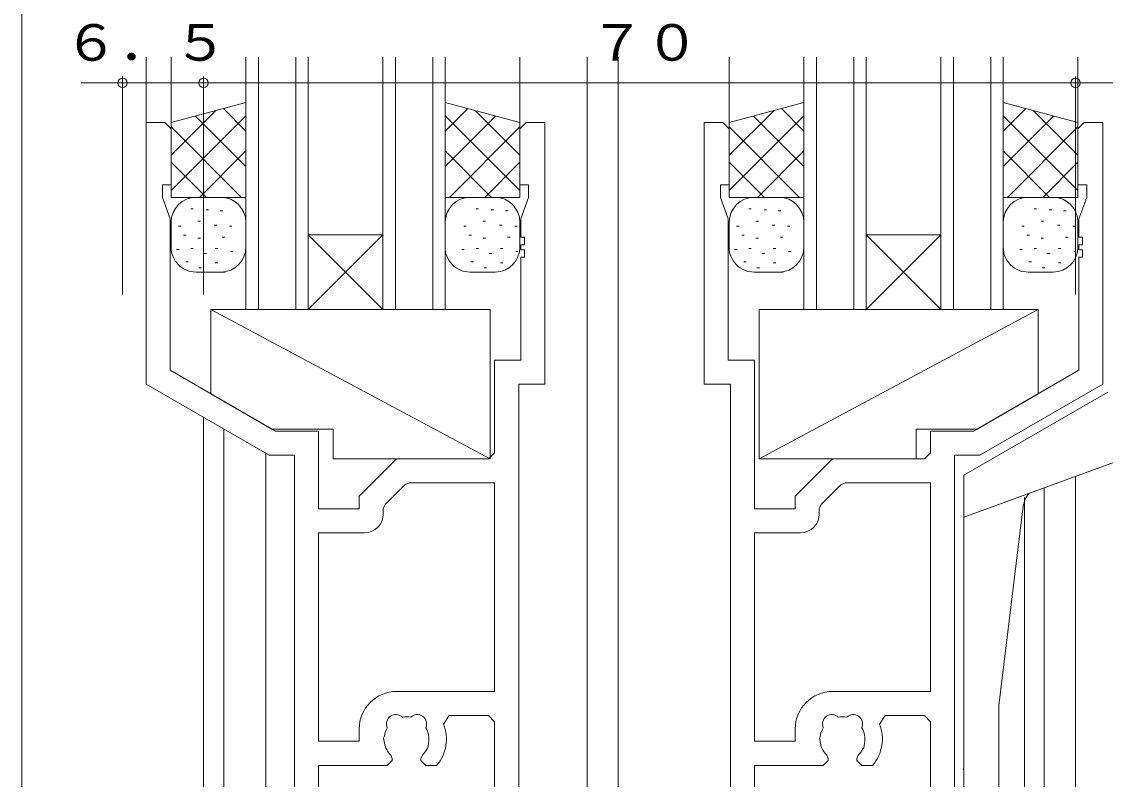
# Model space of a CAD drawing. Units: millimetres on the paper. Extents: x -297 to 270, y -210 to 193.
# Drawn here: x -295 to -208, y -58.7 to 2.1 of the extents above; entities that cross this region are included whole.
import ezdxf
from ezdxf.enums import TextEntityAlignment as Align

# ---------------------------------------------------------------- set-up
doc = ezdxf.new("R2010")
doc.units = ezdxf.units.MM
for name, color, linetype, lineweight in [('0-1_YKK_ZWAK', 7, 'Continuous', 9), ('0-3_YKK_11', 7, 'Continuous', 9), ('0-4_YKK_12', 2, 'Continuous', 9), ('0-6_YKK_13', 4, 'Continuous', 9), ('0-7_YKK_D', 6, 'Continuous', 9)]:
    doc.layers.add(name, color=color, linetype=linetype, lineweight=lineweight)
doc.styles.add('ＭＳ ゴシック', font='')
doc.styles.get('ＭＳ ゴシック').set_extended_font_data('MS Gothic')

msp = doc.modelspace()

# ---------------------------------------------------------------- linework, layer by layer
at = {"layer": '0-1_YKK_ZWAK'}
msp.add_line((-295, -184), (-295, 191), dxfattribs=at)
at = {"layer": '0-3_YKK_11'}
for p, q in [((-285, -6), (-285, -27)), ((-283.5, -6), (-285, -6)), ((-283, -6.5), (-283.5, -6)), ((-254.5, -6), (-255, -6.5)), ((-253, -6), (-254.5, -6)), ((-253, -27), (-253, -6)), ((-240.2, -6), (-240.2, -27)), ((-238.7, -6), (-240.2, -6)), ((-238.2, -6.5), (-238.7, -6)), ((-209.7, -6), (-210.2, -6.5)), ((-208.2, -6), (-209.7, -6)), ((-208.2, -27), (-208.2, -6)), ((-283, -11), (-283, -6.5)), ((-255, -6.5), (-255, -11)), ((-238.2, -11), (-238.2, -6.5)), ((-210.2, -6.5), (-210.2, -11)), ((-283.7, -11), (-283, -11)), ((-283.7, -12), (-283.7, -11)), ((-255, -11), (-254.3, -11)), ((-254.3, -11), (-254.3, -12)), ((-238.9, -11), (-238.2, -11)), ((-238.9, -12), (-238.9, -11)), ((-210.2, -11), (-209.5, -11)), ((-209.5, -11), (-209.5, -12)), ((-283.07, -13.731), (-283.7, -12)), ((-254.3, -12), (-254.93, -13.731)), ((-238.27, -13.731), (-238.9, -12)), ((-209.5, -12), (-210.13, -13.731)), ((-283.07, -25.886), (-283.07, -13.731)), ((-254.93, -13.731), (-254.93, -15.2)), ((-238.27, -25.07), (-238.27, -13.731)), ((-210.13, -13.731), (-210.13, -15.2)), ((-254.93, -15.2), (-254.63, -15.2)), ((-254.63, -15.2), (-254.63, -15.8)), ((-210.13, -15.2), (-209.83, -15.2)), ((-209.83, -15.2), (-209.83, -15.8)), ((-254.93, -15.8), (-254.93, -16.2)), ((-254.63, -15.8), (-254.93, -15.8)), ((-254.93, -16.2), (-254.63, -16.2)), ((-254.63, -16.2), (-254.63, -16.8)), ((-210.13, -15.8), (-210.13, -16.2)), ((-209.83, -15.8), (-210.13, -15.8)), ((-210.13, -16.2), (-209.83, -16.2)), ((-209.83, -16.2), (-209.83, -16.8)), ((-254.93, -16.8), (-254.93, -25.07)), ((-254.63, -16.8), (-254.93, -16.8)), ((-210.13, -16.8), (-210.13, -25.886)), ((-209.83, -16.8), (-210.13, -16.8)), ((-257.03, -25.07), (-257.03, -32.5)), ((-254.93, -25.07), (-257.03, -25.07)), ((-236.17, -25.07), (-238.27, -25.07)), ((-236.17, -37), (-236.17, -25.07)), ((-274.61, -30.77), (-283.07, -25.886)), ((-210.13, -25.886), (-218.59, -30.77)), ((-285, -27), (-275.127, -32.7)), ((-255.1, -27), (-253, -27)), ((-255.1, -99), (-255.1, -27)), ((-240.2, -27), (-238.1, -27)), ((-238.1, -27), (-238.1, -110.2)), ((-218.073, -32.7), (-208.2, -27)), ((-271.17, -30.77), (-274.61, -30.77)), ((-271.17, -37), (-271.17, -30.77)), ((-222.03, -30.77), (-222.03, -32.5)), ((-218.59, -30.77), (-222.03, -30.77)), ((-275.127, -32.7), (-273.1, -32.7)), ((-273.1, -32.7), (-273.1, -110.2)), ((-264.9, -33), (-267.9, -36)), ((-257.53, -33), (-264.9, -33)), ((-257.03, -32.5), (-257.53, -33)), ((-229.9, -33), (-232.9, -36)), ((-222.53, -33), (-229.9, -33)), ((-222.03, -32.5), (-222.53, -33)), ((-220.1, -32.7), (-218.073, -32.7)), ((-220.1, -99), (-220.1, -32.7)), ((-264.247, -35.076), (-265.823, -36.653)), ((-263.893, -34.93), (-264.247, -35.076)), ((-257.03, -34.93), (-263.893, -34.93)), ((-257.03, -51.67), (-257.03, -34.93)), ((-229.247, -35.076), (-230.824, -36.653)), ((-228.893, -34.93), (-229.247, -35.076)), ((-222.03, -34.93), (-228.893, -34.93)), ((-222.03, -51.67), (-222.03, -34.93)), ((-267.9, -36), (-267.9, -37)), ((-232.9, -36), (-232.9, -37)), ((-267.9, -37), (-271.17, -37)), ((-265.823, -36.653), (-265.97, -37.006)), ((-265.97, -37.006), (-265.97, -37.43)), ((-232.9, -37), (-236.17, -37)), ((-230.824, -36.653), (-230.97, -37.006)), ((-230.97, -37.006), (-230.97, -37.43)), ((-271.17, -38.93), (-271.17, -55.67)), ((-267.47, -38.93), (-271.17, -38.93)), ((-236.17, -38.93), (-236.17, -55.67)), ((-232.47, -38.93), (-236.17, -38.93)), ((-264.9, -51.67), (-257.03, -51.67)), ((-229.9, -51.67), (-222.03, -51.67)), ((-260.675, -53.6), (-261.138, -54.289)), ((-257.53, -53.6), (-260.675, -53.6)), ((-257.03, -54.1), (-257.53, -53.6)), ((-225.675, -53.6), (-226.138, -54.289)), ((-222.53, -53.6), (-225.675, -53.6)), ((-222.03, -54.1), (-222.53, -53.6)), ((-267.9, -55.67), (-267.9, -54.67)), ((-257.03, -90.5), (-257.03, -54.1)), ((-232.9, -55.67), (-232.9, -54.67)), ((-222.03, -90.5), (-222.03, -54.1)), ((-271.17, -55.67), (-267.9, -55.67)), ((-265.889, -55.304), (-265.942, -55.419)), ((-265.942, -55.419), (-265.872, -55.812)), ((-236.17, -55.67), (-232.9, -55.67)), ((-230.889, -55.304), (-230.942, -55.419)), ((-230.942, -55.419), (-230.873, -55.812)), ((-262.486, -56.296), (-262.397, -56.206)), ((-262.397, -56.206), (-262.327, -55.812)), ((-227.486, -56.296), (-227.397, -56.206)), ((-227.397, -56.206), (-227.327, -55.812)), ((-265.25, -57.2), (-265.65, -57.6)), ((-265.368, -56.777), (-265.25, -57.061)), ((-265.25, -57.061), (-265.25, -57.2)), ((-262.95, -57.061), (-262.832, -56.777)), ((-262.95, -57.2), (-262.95, -57.061)), ((-262.55, -57.6), (-262.95, -57.2)), ((-230.25, -57.2), (-230.65, -57.6)), ((-230.368, -56.777), (-230.25, -57.061)), ((-230.25, -57.061), (-230.25, -57.2)), ((-227.95, -57.061), (-227.832, -56.777)), ((-227.95, -57.2), (-227.95, -57.061)), ((-227.55, -57.6), (-227.95, -57.2)), ((-271.17, -57.6), (-271.17, -90.5)), ((-265.65, -57.6), (-271.17, -57.6)), ((-261.685, -57.6), (-262.55, -57.6)), ((-236.17, -57.6), (-236.17, -90.5)), ((-230.65, -57.6), (-236.17, -57.6)), ((-226.685, -57.6), (-227.55, -57.6))]:
    msp.add_line(p, q, dxfattribs=at)
for centre, radius, start, end in [((-267.47, -37.43), 1.5, 270, 0), ((-232.47, -37.43), 1.5, 270, 0), ((-264.9, -54.67), 3, 90, 180), ((-229.9, -54.67), 3, 90, 180), ((-264.96, -54.271), 0.75, 45.95277, 204.04721), ((-264.1, -55.5), 1.8, 79.14684, 100.85315), ((-263.239, -54.271), 0.75, 335.95277, 134.04721), ((-229.96, -54.271), 0.75, 45.95277, 204.04721), ((-229.1, -55.5), 1.8, 79.14684, 100.85315), ((-228.24, -54.271), 0.75, 335.95277, 134.04721), ((-264.1, -55.5), 1.8, 149.14684, 173.73979), ((-264.1, -55.5), 1.8, 350.00023, 30.85315), ((-264.1, -55.5), 3.2, 318.98549, 22.23326), ((-229.1, -55.5), 1.8, 149.14684, 173.73979), ((-229.1, -55.5), 1.8, 350.00034, 30.85315), ((-229.1, -55.5), 3.2, 318.98549, 22.23326), ((-264.1, -55.5), 1.8, 190, 225.20715), ((-264.1, -55.5), 1.8, 314.79283, 333.73979), ((-229.1, -55.5), 1.8, 190.00034, 225.20715), ((-229.1, -55.5), 1.8, 314.79283, 333.73979)]:
    msp.add_arc(centre, radius, start, end, dxfattribs=at)
at = {"layer": '0-4_YKK_12'}
for p, q in [((-285, -6), (-285, -0.75)), ((-283, -6.5), (-283, -0.75)), ((-277, -21), (-277, -0.75)), ((-276, -21), (-276, -0.75)), ((-273, -21), (-273, -0.75)), ((-272, -21), (-272, -0.75)), ((-266, -21), (-266, -0.75)), ((-265, -21), (-265, -0.75)), ((-262, -21), (-262, -0.75)), ((-261, -21), (-261, -0.75)), ((-255, -6.351), (-255, -0.75)), ((-249.6, -99), (-249.6, -0.75)), ((-247.1, -0.75), (-247.1, -99)), ((-238.2, -6.5), (-238.2, -0.75)), ((-232.2, -21), (-232.2, -0.75)), ((-231.2, -21), (-231.2, -0.75)), ((-228.2, -21), (-228.2, -0.75)), ((-227.2, -21), (-227.2, -0.75)), ((-221.2, -21), (-221.2, -0.75)), ((-220.2, -21), (-220.2, -0.75)), ((-217.2, -21), (-217.2, -0.75)), ((-216.2, -21), (-216.2, -0.75)), ((-210.2, -8), (-210.2, -0.75)), ((-266, -21), (-272, -15)), ((-272, -21), (-266, -15)), ((-272, -15), (-266, -15)), ((-221.2, -21), (-227.2, -15)), ((-227.2, -21), (-221.2, -15)), ((-227.2, -15), (-221.2, -15)), ((-277, -21), (-261, -21)), ((-232.2, -21), (-216.2, -21)), ((-280.4, -29.656), (-280.4, -104)), ((-278.77, -30.597), (-278.77, -104)), ((-275.4, -99), (-275.4, -32.542)), ((-210.4, -34.408), (-210.4, -164)), ((-212.9, -35.318), (-212.9, -104)), ((-214.5, -36.085), (-214.5, -104))]:
    msp.add_line(p, q, dxfattribs=at)
at = {"layer": '0-6_YKK_13'}
for p, q in [((-277, -4.392), (-283, -6)), ((-283, -8.614), (-279.428, -5.043)), ((-278.809, -4.877), (-277, -6.686)), ((-261, -4.392), (-255, -6)), ((-261, -6.686), (-259.191, -4.877)), ((-258.572, -5.043), (-255, -8.614)), ((-232.2, -4.392), (-238.2, -6)), ((-238.2, -8.614), (-234.628, -5.043)), ((-234.009, -4.877), (-232.2, -6.686)), ((-216.2, -4.392), (-210.2, -6)), ((-216.2, -6.686), (-214.391, -4.877)), ((-213.772, -5.043), (-210.2, -8.614)), ((-283, -11.443), (-277, -5.443)), ((-283, -6), (-283, -12)), ((-281.04, -5.474), (-277, -9.514)), ((-261, -5.443), (-255, -11.443)), ((-261, -9.514), (-256.96, -5.474)), ((-255, -12), (-255, -6)), ((-238.2, -11.443), (-232.2, -5.443)), ((-238.2, -6), (-238.2, -12)), ((-236.24, -5.474), (-232.2, -9.514)), ((-216.2, -5.443), (-210.2, -11.443)), ((-216.2, -9.514), (-212.16, -5.474)), ((-210.2, -12), (-210.2, -6)), ((-283, -6.343), (-277.343, -12)), ((-260.657, -12), (-255, -6.343)), ((-238.2, -6.343), (-232.543, -12)), ((-215.857, -12), (-210.2, -6.343)), ((-280.728, -12), (-277, -8.271)), ((-261, -8.271), (-257.271, -12)), ((-235.928, -12), (-232.2, -8.271)), ((-216.2, -8.271), (-212.472, -12)), ((-283, -9.171), (-280.171, -12)), ((-257.828, -12), (-255, -9.171)), ((-238.2, -9.171), (-235.372, -12)), ((-213.028, -12), (-210.2, -9.171)), ((-283, -12), (-277, -12)), ((-281, -12), (-279.9, -12)), ((-261, -12), (-255, -12)), ((-258.1, -12), (-257, -12)), ((-238.2, -12), (-232.2, -12)), ((-236.2, -12), (-235.1, -12)), ((-216.2, -12), (-210.2, -12)), ((-213.3, -12), (-212.2, -12)), ((-281.424, -12.917), (-281.224, -12.917)), ((-280.199, -12.999), (-279.999, -12.999)), ((-258.524, -12.917), (-258.324, -12.917)), ((-257.299, -12.999), (-257.099, -12.999)), ((-236.625, -12.917), (-236.425, -12.917)), ((-235.399, -12.999), (-235.199, -12.999)), ((-213.725, -12.917), (-213.525, -12.917)), ((-212.499, -12.999), (-212.299, -12.999)), ((-280.852, -13.898), (-280.652, -13.898)), ((-279.054, -13.081), (-278.854, -13.081)), ((-257.952, -13.898), (-257.752, -13.898)), ((-256.154, -13.081), (-255.954, -13.081)), ((-236.053, -13.898), (-235.853, -13.898)), ((-234.255, -13.081), (-234.055, -13.081)), ((-213.153, -13.898), (-212.953, -13.898)), ((-211.355, -13.081), (-211.155, -13.081)), ((-283, -14), (-283, -16)), ((-282.405, -14.307), (-282.205, -14.307)), ((-279.545, -14.225), (-279.345, -14.225)), ((-278.319, -14.307), (-278.119, -14.307)), ((-277, -14), (-277, -16)), ((-261, -14), (-261, -16)), ((-259.505, -14.307), (-259.305, -14.307)), ((-256.645, -14.225), (-256.445, -14.225)), ((-255.419, -14.307), (-255.219, -14.307)), ((-255, -14), (-255, -16)), ((-238.2, -14), (-238.2, -16)), ((-237.605, -14.307), (-237.405, -14.307)), ((-234.745, -14.225), (-234.545, -14.225)), ((-233.519, -14.307), (-233.319, -14.307)), ((-232.2, -14), (-232.2, -16)), ((-216.2, -14), (-216.2, -16)), ((-214.705, -14.307), (-214.505, -14.307)), ((-211.845, -14.225), (-211.645, -14.225)), ((-210.619, -14.307), (-210.419, -14.307)), ((-210.2, -14), (-210.2, -16)), ((-281.997, -15.042), (-281.797, -15.042)), ((-280.852, -15.287), (-280.652, -15.287)), ((-278.891, -15.206), (-278.691, -15.206)), ((-259.097, -15.042), (-258.897, -15.042)), ((-257.952, -15.287), (-257.752, -15.287)), ((-255.991, -15.206), (-255.791, -15.206)), ((-237.197, -15.042), (-236.997, -15.042)), ((-236.053, -15.287), (-235.853, -15.287)), ((-234.091, -15.206), (-233.891, -15.206)), ((-214.297, -15.042), (-214.097, -15.042)), ((-213.153, -15.287), (-212.953, -15.287)), ((-211.191, -15.206), (-210.991, -15.206)), ((-282.569, -16.186), (-282.369, -16.186)), ((-281.424, -16.105), (-281.224, -16.105)), ((-280.362, -16.513), (-280.162, -16.513)), ((-279.463, -16.105), (-279.263, -16.105)), ((-278.237, -16.35), (-278.037, -16.35)), ((-259.669, -16.186), (-259.469, -16.186)), ((-258.524, -16.105), (-258.324, -16.105)), ((-257.462, -16.513), (-257.262, -16.513)), ((-256.563, -16.105), (-256.363, -16.105)), ((-255.337, -16.35), (-255.137, -16.35)), ((-237.769, -16.186), (-237.569, -16.186)), ((-236.625, -16.105), (-236.425, -16.105)), ((-235.562, -16.513), (-235.362, -16.513)), ((-234.663, -16.105), (-234.463, -16.105)), ((-233.437, -16.35), (-233.237, -16.35)), ((-214.869, -16.186), (-214.669, -16.186)), ((-213.725, -16.105), (-213.525, -16.105)), ((-212.662, -16.513), (-212.462, -16.513)), ((-211.763, -16.105), (-211.563, -16.105)), ((-210.537, -16.35), (-210.337, -16.35)), ((-281.833, -17.167), (-281.633, -17.167)), ((-279.463, -17.249), (-279.263, -17.249)), ((-258.933, -17.167), (-258.733, -17.167)), ((-256.563, -17.249), (-256.363, -17.249)), ((-237.033, -17.167), (-236.833, -17.167)), ((-234.663, -17.249), (-234.463, -17.249)), ((-214.133, -17.167), (-213.933, -17.167)), ((-211.763, -17.249), (-211.563, -17.249)), ((-281, -18), (-278.659, -18)), ((-280.771, -17.657), (-280.571, -17.657)), ((-259, -18), (-257, -18)), ((-257.871, -17.657), (-257.671, -17.657)), ((-236.2, -18), (-233.859, -18)), ((-235.971, -17.657), (-235.771, -17.657)), ((-219.349, -37.665), (-165.405, -18.031)), ((-214.2, -18), (-212.2, -18)), ((-213.071, -17.657), (-212.871, -17.657)), ((-257.401, -21), (-279.801, -21)), ((-279.801, -21), (-257.401, -33)), ((-279.801, -21), (-279.801, -27.768)), ((-257.401, -33), (-257.401, -21)), ((-235.8, -33), (-235.8, -21)), ((-213.4, -21), (-235.8, -33)), ((-235.8, -21), (-213.4, -21)), ((-213.4, -21), (-213.4, -27.768)), ((-279.811, -27.768), (-274.905, -30.6)), ((-219.349, -34.305), (-207.805, -27.64)), ((-274.905, -30.6), (-270.011, -30.6)), ((-270.001, -30.6), (-270.001, -33)), ((-223.2, -30.6), (-223.2, -33)), ((-270.001, -33), (-257.401, -33)), ((-223.2, -33), (-235.8, -33)), ((-219.349, -99), (-219.349, -34.305)), ((-216.549, -52.79), (-214.586, -36.803)), ((-216.549, -97.904), (-216.549, -52.79)), ((-219.349, -57.805), (-219.422, -57.947)), ((-219.349, -57.944), (-219.422, -57.947))]:
    msp.add_line(p, q, dxfattribs=at)
msp.add_lwpolyline([(-213.39, -27.768), (-218.296, -30.6), (-223.19, -30.6)], dxfattribs=at)
for centre, start, end in [((-281, -14), 90, 180), ((-279, -14), 0, 90), ((-259, -14), 90, 180), ((-257, -14), 0, 90), ((-236.2, -14), 90, 180), ((-234.2, -14), 0, 90), ((-214.2, -14), 90, 180), ((-212.2, -14), 0, 90), ((-281, -16), 179.99998, 270), ((-279, -16), 270, 359.99998), ((-259, -16), 179.99998, 270), ((-257, -16), 270, 359.99998), ((-236.2, -16), 179.99998, 270), ((-234.2, -16), 270, 359.99998), ((-214.2, -16), 179.99998, 270), ((-212.2, -16), 270, 359.99998), ((-212.601, -37.046), 140.33456, 172.99998)]:
    msp.add_arc(centre, 2, start, end, dxfattribs=at)
at = {"layer": '0-7_YKK_D'}
for p, q in [((-286.9, -19.808), (-286.9, -2.308)), ((-280.4, -19.808), (-280.4, -2.308)), ((-210.4, -19.808), (-210.4, -2.308)), ((-290.229, -2.808), (-280.4, -2.808)), ((-280.4, -2.808), (-210.4, -2.808)), ((-210.4, -2.808), (-167.8, -2.808))]:
    msp.add_line(p, q, dxfattribs=at)
for centre, start, end in [((-286.9, -2.808), 0, 180), ((-280.4, -2.808), 0, 180), ((-280.4, -2.808), 0, 180), ((-210.4, -2.808), 0, 180), ((-210.4, -2.808), 0, 180), ((-286.9, -2.808), 180, 0), ((-280.4, -2.808), 180, 0), ((-280.4, -2.808), 180, 0), ((-210.4, -2.808), 180, 0), ((-210.4, -2.808), 180, 0)]:
    msp.add_arc(centre, 0.375, start, end, dxfattribs=at)

# ---------------------------------------------------------------- texts
at = {"layer": '0-7_YKK_D', "color": 7, "style": 'ＭＳ ゴシック', "width": 1.1}
for s, p in [('６．５', (-291.635, -1.908)), ('７０', (-249.382, -1.908))]:
    msp.add_text(s, height=2.933, dxfattribs=at).set_placement(p, align=Align.BOTTOM_LEFT)

doc.saveas('drawing.dxf')
